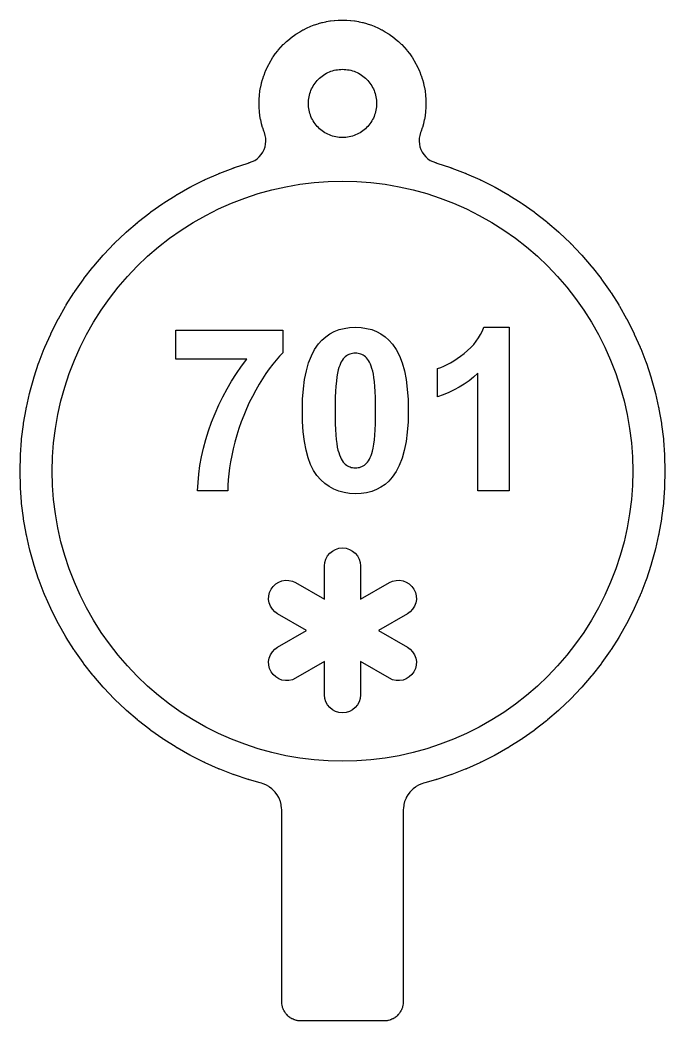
# Model space of a CAD drawing. Header units: millimetres. Extents: x 0 to 300, y 0 to 200.
# Drawn here: x 204.2 to 238.2, y 81 to 133.8 of the extents above; entities that cross this region are included whole.
import ezdxf

# ---------------------------------------------------------------- set-up
doc = ezdxf.new("R2010")
doc.units = ezdxf.units.MM
doc.layers.add('CUT', color=1, linetype='Continuous')
doc.layers.add('ENGRAVE', color=5, linetype='Continuous')

msp = doc.modelspace()

# ---------------------------------------------------------------- linework, layer by layer
at = {"layer": 'CUT'}
for points in [[(216.287, 126.257), (216.431, 126.309), (216.567, 126.378), (216.693, 126.465), (216.807, 126.567), (216.907, 126.682), (216.992, 126.809), (217.06, 126.946), (217.11, 127.091), (217.141, 127.24), (217.153, 127.393), (217.145, 127.545), (217.118, 127.696), (217.073, 127.841), (217.056, 127.884), (217.046, 127.912), (216.987, 128.089), (216.979, 128.117), (216.929, 128.297), (216.922, 128.326), (216.881, 128.508), (216.875, 128.537), (216.844, 128.72), (216.839, 128.75), (216.816, 128.935), (216.813, 128.964), (216.8, 129.15), (216.798, 129.179), (216.794, 129.366), (216.794, 129.395), (216.798, 129.582), (216.8, 129.611), (216.813, 129.797), (216.816, 129.826), (216.839, 130.012), (216.844, 130.041), (216.875, 130.224), (216.881, 130.253), (216.922, 130.435), (216.929, 130.464), (216.979, 130.644), (216.987, 130.672), (217.046, 130.849), (217.056, 130.877), (217.123, 131.051), (217.134, 131.078), (217.21, 131.248), (217.222, 131.275), (217.306, 131.442), (217.32, 131.467), (217.412, 131.63), (217.427, 131.655), (217.527, 131.813), (217.543, 131.837), (217.651, 131.99), (217.668, 132.013), (217.783, 132.16), (217.802, 132.183), (217.924, 132.324), (217.943, 132.346), (218.072, 132.481), (218.093, 132.502), (218.228, 132.631), (218.25, 132.65), (218.391, 132.772), (218.414, 132.791), (218.561, 132.906), (218.584, 132.923), (218.737, 133.031), (218.761, 133.047), (218.919, 133.147), (218.944, 133.162), (219.106, 133.254), (219.132, 133.268), (219.299, 133.351), (219.326, 133.364), (219.496, 133.44), (219.523, 133.451), (219.697, 133.518), (219.725, 133.528), (219.902, 133.586), (219.93, 133.595), (220.11, 133.645), (220.139, 133.652), (220.321, 133.693), (220.35, 133.699), (220.533, 133.73), (220.562, 133.735), (220.748, 133.758), (220.777, 133.76), (220.963, 133.774), (220.992, 133.776), (221.179, 133.78), (221.208, 133.78), (221.395, 133.776), (221.424, 133.774), (221.61, 133.76), (221.639, 133.758), (221.824, 133.735), (221.854, 133.73), (222.037, 133.699), (222.066, 133.693), (222.248, 133.652), (222.277, 133.645), (222.456, 133.595), (222.485, 133.586), (222.662, 133.528), (222.689, 133.518), (222.863, 133.451), (222.891, 133.44), (223.061, 133.364), (223.088, 133.351), (223.254, 133.268), (223.28, 133.254), (223.443, 133.162), (223.468, 133.147), (223.625, 133.047), (223.65, 133.031), (223.802, 132.923), (223.826, 132.906), (223.973, 132.791), (223.996, 132.772), (224.137, 132.65), (224.159, 132.631), (224.294, 132.502), (224.315, 132.481), (224.443, 132.346), (224.463, 132.324), (224.585, 132.183), (224.604, 132.16), (224.718, 132.013), (224.736, 131.99), (224.843, 131.837), (224.86, 131.813), (224.96, 131.655), (224.975, 131.63), (225.067, 131.467), (225.08, 131.442), (225.164, 131.275), (225.177, 131.248), (225.252, 131.078), (225.264, 131.051), (225.331, 130.877), (225.341, 130.849), (225.399, 130.672), (225.408, 130.644), (225.458, 130.464), (225.465, 130.435), (225.506, 130.253), (225.511, 130.224), (225.543, 130.041), (225.548, 130.012), (225.57, 129.826), (225.573, 129.797), (225.587, 129.611), (225.588, 129.582), (225.593, 129.395), (225.593, 129.366), (225.588, 129.179), (225.587, 129.15), (225.573, 128.964), (225.57, 128.935), (225.548, 128.75), (225.543, 128.72), (225.511, 128.537), (225.506, 128.508), (225.465, 128.326), (225.458, 128.297), (225.408, 128.117), (225.399, 128.089), (225.341, 127.912), (225.331, 127.884), (225.314, 127.841), (225.268, 127.696), (225.242, 127.545), (225.234, 127.393), (225.246, 127.24), (225.277, 127.091), (225.327, 126.946), (225.395, 126.809), (225.48, 126.682), (225.58, 126.567), (225.694, 126.465), (225.82, 126.378), (225.956, 126.309), (226.1, 126.257), (226.11, 126.254), (226.117, 126.252), (226.139, 126.245), (226.146, 126.243), (226.157, 126.24), (226.164, 126.237), (226.885, 125.999), (226.892, 125.997), (226.902, 125.993), (226.909, 125.991), (226.931, 125.983), (226.938, 125.98), (226.949, 125.977), (226.955, 125.974), (227.664, 125.701), (227.671, 125.698), (227.681, 125.694), (227.688, 125.691), (227.71, 125.682), (227.716, 125.679), (227.726, 125.675), (227.733, 125.672), (228.428, 125.364), (228.434, 125.361), (228.444, 125.357), (228.451, 125.353), (228.472, 125.343), (228.479, 125.34), (228.489, 125.335), (228.495, 125.332), (229.174, 124.991), (229.18, 124.987), (229.19, 124.982), (229.197, 124.979), (229.217, 124.968), (229.224, 124.964), (229.233, 124.959), (229.24, 124.955), (229.901, 124.581), (229.907, 124.577), (229.916, 124.572), (229.923, 124.568), (229.943, 124.556), (229.949, 124.552), (229.959, 124.546), (229.965, 124.542), (230.606, 124.136), (230.613, 124.132), (230.622, 124.126), (230.628, 124.122), (230.647, 124.109), (230.654, 124.105), (230.663, 124.099), (230.669, 124.095), (231.29, 123.657), (231.296, 123.653), (231.305, 123.646), (231.311, 123.642), (231.329, 123.628), (231.335, 123.624), (231.344, 123.617), (231.35, 123.613), (231.949, 123.145), (231.954, 123.141), (231.963, 123.134), (231.969, 123.129), (231.987, 123.114), (231.992, 123.11), (232.001, 123.103), (232.006, 123.098), (232.582, 122.602), (232.587, 122.597), (232.595, 122.59), (232.601, 122.585), (232.618, 122.569), (232.624, 122.564), (232.632, 122.557), (232.637, 122.551), (233.187, 122.028), (233.192, 122.023), (233.2, 122.015), (233.206, 122.01), (233.222, 121.993), (233.227, 121.988), (233.235, 121.98), (233.24, 121.975), (233.764, 121.425), (233.769, 121.419), (233.776, 121.411), (233.781, 121.406), (233.797, 121.389), (233.802, 121.383), (233.809, 121.375), (233.814, 121.369), (234.31, 120.794), (234.315, 120.789), (234.322, 120.78), (234.327, 120.774), (234.341, 120.756), (234.346, 120.751), (234.353, 120.742), (234.358, 120.736), (234.825, 120.138), (234.829, 120.132), (234.836, 120.123), (234.84, 120.117), (234.854, 120.098), (234.859, 120.092), (234.865, 120.083), (234.869, 120.077), (235.307, 119.456), (235.311, 119.45), (235.317, 119.441), (235.321, 119.435), (235.334, 119.416), (235.338, 119.41), (235.344, 119.4), (235.348, 119.394), (235.755, 118.753), (235.759, 118.746), (235.764, 118.737), (235.768, 118.731), (235.78, 118.711), (235.784, 118.704), (235.79, 118.695), (235.793, 118.688), (236.168, 118.027), (236.171, 118.021), (236.177, 118.011), (236.18, 118.005), (236.191, 117.984), (236.194, 117.978), (236.2, 117.968), (236.203, 117.961), (236.544, 117.283), (236.548, 117.276), (236.552, 117.266), (236.556, 117.26), (236.566, 117.239), (236.569, 117.232), (236.573, 117.222), (236.576, 117.215), (236.884, 116.521), (236.887, 116.514), (236.891, 116.504), (236.894, 116.497), (236.903, 116.476), (236.906, 116.469), (236.91, 116.459), (236.913, 116.452), (237.186, 115.743), (237.189, 115.736), (237.193, 115.726), (237.195, 115.719), (237.203, 115.697), (237.205, 115.69), (237.209, 115.68), (237.211, 115.673), (237.45, 114.952), (237.452, 114.945), (237.455, 114.934), (237.457, 114.927), (237.464, 114.905), (237.466, 114.898), (237.469, 114.887), (237.471, 114.88), (237.674, 114.148), (237.676, 114.141), (237.679, 114.13), (237.681, 114.123), (237.686, 114.1), (237.688, 114.093), (237.69, 114.082), (237.692, 114.075), (237.859, 113.334), (237.86, 113.327), (237.862, 113.316), (237.864, 113.309), (237.868, 113.286), (237.87, 113.279), (237.872, 113.268), (237.873, 113.261), (238.003, 112.512), (238.004, 112.505), (238.006, 112.494), (238.007, 112.487), (238.011, 112.464), (238.012, 112.457), (238.013, 112.446), (238.014, 112.438), (238.107, 111.685), (238.108, 111.677), (238.109, 111.666), (238.11, 111.659), (238.112, 111.636), (238.113, 111.628), (238.114, 111.617), (238.114, 111.61), (238.17, 110.853), (238.171, 110.845), (238.171, 110.834), (238.172, 110.827), (238.173, 110.804), (238.173, 110.796), (238.174, 110.785), (238.174, 110.778), (238.192, 110.019), (238.193, 110.011), (238.193, 110), (238.193, 109.993), (238.193, 109.969), (238.193, 109.962), (238.193, 109.951), (238.192, 109.944), (238.174, 109.184), (238.174, 109.177), (238.173, 109.166), (238.173, 109.159), (238.172, 109.135), (238.171, 109.128), (238.171, 109.117), (238.17, 109.11), (238.114, 108.352), (238.114, 108.345), (238.113, 108.334), (238.112, 108.327), (238.11, 108.303), (238.109, 108.296), (238.108, 108.285), (238.107, 108.278), (238.014, 107.524), (238.013, 107.517), (238.012, 107.506), (238.011, 107.498), (238.007, 107.475), (238.006, 107.468), (238.004, 107.457), (238.003, 107.45), (237.873, 106.701), (237.872, 106.694), (237.87, 106.683), (237.868, 106.676), (237.864, 106.653), (237.862, 106.646), (237.86, 106.635), (237.859, 106.628), (237.692, 105.887), (237.69, 105.88), (237.688, 105.869), (237.686, 105.862), (237.681, 105.839), (237.679, 105.832), (237.676, 105.822), (237.674, 105.814), (237.471, 105.082), (237.469, 105.075), (237.466, 105.065), (237.464, 105.058), (237.457, 105.035), (237.455, 105.028), (237.452, 105.018), (237.45, 105.011), (237.211, 104.29), (237.209, 104.283), (237.205, 104.272), (237.203, 104.265), (237.195, 104.243), (237.193, 104.236), (237.189, 104.226), (237.186, 104.219), (236.913, 103.51), (236.91, 103.504), (236.906, 103.493), (236.903, 103.487), (236.894, 103.465), (236.891, 103.458), (236.887, 103.448), (236.884, 103.441), (236.576, 102.747), (236.573, 102.74), (236.569, 102.73), (236.566, 102.723), (236.556, 102.702), (236.552, 102.696), (236.548, 102.686), (236.544, 102.679), (236.203, 102.001), (236.2, 101.994), (236.194, 101.984), (236.191, 101.978), (236.18, 101.957), (236.177, 101.951), (236.171, 101.941), (236.168, 101.935), (235.793, 101.274), (235.79, 101.268), (235.784, 101.258), (235.78, 101.252), (235.768, 101.232), (235.764, 101.225), (235.759, 101.216), (235.755, 101.21), (235.348, 100.568), (235.344, 100.562), (235.338, 100.553), (235.334, 100.546), (235.321, 100.527), (235.317, 100.521), (235.311, 100.512), (235.307, 100.506), (234.869, 99.885), (234.865, 99.879), (234.859, 99.87), (234.854, 99.864), (234.84, 99.845), (234.836, 99.839), (234.829, 99.831), (234.825, 99.825), (234.358, 99.226), (234.353, 99.22), (234.346, 99.212), (234.341, 99.206), (234.327, 99.188), (234.322, 99.182), (234.315, 99.174), (234.31, 99.168), (233.814, 98.593), (233.809, 98.587), (233.802, 98.579), (233.797, 98.574), (233.781, 98.556), (233.776, 98.551), (233.769, 98.543), (233.764, 98.538), (233.24, 97.987), (233.235, 97.982), (233.227, 97.974), (233.222, 97.969), (233.206, 97.953), (233.2, 97.947), (233.192, 97.94), (233.187, 97.935), (232.637, 97.411), (232.632, 97.406), (232.624, 97.398), (232.618, 97.393), (232.601, 97.378), (232.595, 97.373), (232.587, 97.365), (232.582, 97.361), (232.006, 96.864), (232.001, 96.86), (231.992, 96.853), (231.987, 96.848), (231.969, 96.833), (231.963, 96.828), (231.954, 96.821), (231.949, 96.817), (231.35, 96.35), (231.344, 96.345), (231.335, 96.338), (231.329, 96.334), (231.311, 96.32), (231.305, 96.316), (231.296, 96.309), (231.29, 96.305), (230.669, 95.868), (230.663, 95.864), (230.654, 95.857), (230.647, 95.853), (230.628, 95.84), (230.622, 95.836), (230.613, 95.83), (230.606, 95.826), (229.965, 95.42), (229.959, 95.416), (229.949, 95.41), (229.943, 95.406), (229.923, 95.394), (229.916, 95.391), (229.907, 95.385), (229.901, 95.381), (229.24, 95.007), (229.233, 95.003), (229.224, 94.998), (229.217, 94.995), (229.197, 94.984), (229.19, 94.98), (229.18, 94.975), (229.174, 94.972), (228.495, 94.63), (228.489, 94.627), (228.479, 94.622), (228.472, 94.619), (228.451, 94.609), (228.444, 94.606), (228.434, 94.601), (228.428, 94.598), (227.733, 94.29), (227.726, 94.287), (227.716, 94.283), (227.71, 94.28), (227.688, 94.271), (227.681, 94.269), (227.671, 94.264), (227.664, 94.262), (226.955, 93.988), (226.949, 93.986), (226.938, 93.982), (226.931, 93.979), (226.909, 93.972), (226.902, 93.969), (226.892, 93.965), (226.885, 93.963), (226.164, 93.725), (226.157, 93.723), (226.146, 93.719), (226.139, 93.717), (226.117, 93.71), (226.11, 93.708), (226.099, 93.705), (226.092, 93.703), (225.531, 93.548), (225.456, 93.525), (225.383, 93.499), (225.239, 93.438), (225.205, 93.421), (225.07, 93.342), (225.038, 93.32), (224.915, 93.225), (224.886, 93.199), (224.776, 93.088), (224.751, 93.059), (224.656, 92.935), (224.635, 92.903), (224.558, 92.767), (224.541, 92.733), (224.481, 92.588), (224.469, 92.552), (224.429, 92.401), (224.421, 92.363), (224.401, 92.208), (224.396, 92.131), (224.393, 92.053), (224.393, 82.016), (224.393, 81.996), (224.392, 81.966), (224.391, 81.947), (224.389, 81.919), (224.385, 81.88), (224.378, 81.822), (224.372, 81.786), (224.364, 81.752), (224.349, 81.695), (224.338, 81.66), (224.326, 81.627), (224.303, 81.573), (224.288, 81.54), (224.271, 81.508), (224.242, 81.457), (224.223, 81.427), (224.202, 81.398), (224.166, 81.351), (224.144, 81.323), (224.119, 81.297), (224.077, 81.256), (224.051, 81.231), (224.023, 81.208), (223.977, 81.172), (223.948, 81.152), (223.917, 81.133), (223.866, 81.103), (223.835, 81.086), (223.802, 81.071), (223.748, 81.049), (223.714, 81.036), (223.68, 81.026), (223.623, 81.011), (223.588, 81.003), (223.553, 80.997), (223.494, 80.989), (223.455, 80.985), (223.428, 80.983), (223.408, 80.982), (223.379, 80.981), (223.359, 80.981), (219.028, 80.981), (219.008, 80.981), (218.979, 80.982), (218.959, 80.983), (218.931, 80.985), (218.892, 80.989), (218.834, 80.997), (218.799, 81.003), (218.764, 81.011), (218.707, 81.026), (218.673, 81.036), (218.639, 81.049), (218.585, 81.071), (218.552, 81.086), (218.52, 81.103), (218.47, 81.133), (218.439, 81.152), (218.41, 81.172), (218.363, 81.208), (218.336, 81.231), (218.309, 81.256), (218.268, 81.297), (218.243, 81.323), (218.22, 81.351), (218.185, 81.398), (218.164, 81.427), (218.145, 81.457), (218.115, 81.508), (218.099, 81.54), (218.084, 81.573), (218.061, 81.627), (218.049, 81.66), (218.038, 81.695), (218.023, 81.752), (218.015, 81.786), (218.009, 81.822), (218.001, 81.88), (217.997, 81.919), (217.996, 81.947), (217.995, 81.966), (217.994, 81.996), (217.993, 82.016), (217.993, 92.053), (217.991, 92.131), (217.986, 92.208), (217.966, 92.363), (217.958, 92.401), (217.918, 92.552), (217.906, 92.588), (217.846, 92.733), (217.829, 92.767), (217.752, 92.903), (217.73, 92.935), (217.636, 93.059), (217.611, 93.088), (217.501, 93.199), (217.472, 93.225), (217.349, 93.32), (217.317, 93.342), (217.182, 93.421), (217.147, 93.438), (217.004, 93.499), (216.93, 93.525), (216.856, 93.548), (216.295, 93.703), (216.288, 93.705), (216.277, 93.708), (216.27, 93.71), (216.248, 93.717), (216.241, 93.719), (216.23, 93.723), (216.223, 93.725), (215.502, 93.963), (215.495, 93.965), (215.484, 93.969), (215.477, 93.972), (215.455, 93.979), (215.449, 93.982), (215.438, 93.986), (215.431, 93.988), (214.723, 94.262), (214.716, 94.264), (214.706, 94.269), (214.699, 94.271), (214.677, 94.28), (214.67, 94.283), (214.66, 94.287), (214.654, 94.29), (213.959, 94.598), (213.952, 94.601), (213.942, 94.606), (213.936, 94.609), (213.915, 94.619), (213.908, 94.622), (213.898, 94.627), (213.892, 94.63), (213.213, 94.972), (213.207, 94.975), (213.197, 94.98), (213.19, 94.984), (213.17, 94.995), (213.163, 94.998), (213.154, 95.003), (213.147, 95.007), (212.486, 95.381), (212.48, 95.385), (212.47, 95.391), (212.464, 95.394), (212.444, 95.406), (212.438, 95.41), (212.428, 95.416), (212.422, 95.42), (211.78, 95.826), (211.774, 95.83), (211.765, 95.836), (211.759, 95.84), (211.739, 95.853), (211.733, 95.857), (211.724, 95.864), (211.718, 95.868), (211.097, 96.305), (211.091, 96.309), (211.082, 96.316), (211.076, 96.32), (211.058, 96.334), (211.052, 96.338), (211.043, 96.345), (211.037, 96.35), (210.438, 96.817), (210.432, 96.821), (210.424, 96.828), (210.418, 96.833), (210.4, 96.848), (210.394, 96.853), (210.386, 96.86), (210.38, 96.864), (209.805, 97.361), (209.8, 97.365), (209.791, 97.373), (209.786, 97.378), (209.769, 97.393), (209.763, 97.398), (209.755, 97.406), (209.75, 97.411), (209.2, 97.935), (209.194, 97.94), (209.186, 97.947), (209.181, 97.953), (209.165, 97.969), (209.16, 97.974), (209.152, 97.982), (209.147, 97.987), (208.623, 98.538), (208.618, 98.543), (208.61, 98.551), (208.605, 98.556), (208.59, 98.574), (208.585, 98.579), (208.578, 98.587), (208.573, 98.593), (208.077, 99.168), (208.072, 99.174), (208.065, 99.182), (208.06, 99.188), (208.045, 99.206), (208.041, 99.212), (208.034, 99.22), (208.029, 99.226), (207.562, 99.825), (207.557, 99.831), (207.551, 99.839), (207.546, 99.845), (207.532, 99.864), (207.528, 99.87), (207.522, 99.879), (207.517, 99.885), (207.08, 100.506), (207.076, 100.512), (207.07, 100.521), (207.065, 100.527), (207.052, 100.546), (207.048, 100.553), (207.042, 100.562), (207.038, 100.568), (206.632, 101.21), (206.628, 101.216), (206.622, 101.225), (206.619, 101.232), (206.607, 101.252), (206.603, 101.258), (206.597, 101.268), (206.594, 101.274), (206.219, 101.935), (206.216, 101.941), (206.21, 101.951), (206.207, 101.957), (206.196, 101.978), (206.192, 101.984), (206.187, 101.994), (206.184, 102.001), (205.842, 102.679), (205.839, 102.686), (205.834, 102.696), (205.831, 102.702), (205.821, 102.723), (205.818, 102.73), (205.813, 102.74), (205.81, 102.747), (205.503, 103.441), (205.5, 103.448), (205.495, 103.458), (205.492, 103.465), (205.484, 103.487), (205.481, 103.493), (205.477, 103.504), (205.474, 103.51), (205.201, 104.219), (205.198, 104.226), (205.194, 104.236), (205.192, 104.243), (205.184, 104.265), (205.181, 104.272), (205.178, 104.283), (205.175, 104.29), (204.937, 105.011), (204.935, 105.018), (204.932, 105.028), (204.929, 105.035), (204.923, 105.058), (204.921, 105.065), (204.917, 105.075), (204.915, 105.082), (204.713, 105.814), (204.711, 105.822), (204.708, 105.832), (204.706, 105.839), (204.701, 105.862), (204.699, 105.869), (204.696, 105.88), (204.695, 105.887), (204.528, 106.628), (204.527, 106.635), (204.524, 106.646), (204.523, 106.653), (204.518, 106.676), (204.517, 106.683), (204.515, 106.694), (204.514, 106.701), (204.384, 107.45), (204.383, 107.457), (204.381, 107.468), (204.38, 107.475), (204.376, 107.498), (204.375, 107.506), (204.374, 107.517), (204.373, 107.524), (204.28, 108.278), (204.279, 108.285), (204.278, 108.296), (204.277, 108.303), (204.275, 108.327), (204.274, 108.334), (204.273, 108.345), (204.272, 108.352), (204.217, 109.11), (204.216, 109.117), (204.215, 109.128), (204.215, 109.135), (204.214, 109.159), (204.214, 109.166), (204.213, 109.177), (204.213, 109.184), (204.194, 109.944), (204.194, 109.951), (204.194, 109.962), (204.194, 109.969), (204.194, 109.993), (204.194, 110), (204.194, 110.011), (204.194, 110.019), (204.213, 110.778), (204.213, 110.785), (204.214, 110.796), (204.214, 110.804), (204.215, 110.827), (204.215, 110.834), (204.216, 110.845), (204.217, 110.853), (204.272, 111.61), (204.273, 111.617), (204.274, 111.628), (204.275, 111.636), (204.277, 111.659), (204.278, 111.666), (204.279, 111.677), (204.28, 111.685), (204.373, 112.438), (204.374, 112.446), (204.375, 112.457), (204.376, 112.464), (204.38, 112.487), (204.381, 112.494), (204.383, 112.505), (204.384, 112.512), (204.514, 113.261), (204.515, 113.268), (204.517, 113.279), (204.518, 113.286), (204.523, 113.309), (204.524, 113.316), (204.527, 113.327), (204.528, 113.334), (204.695, 114.075), (204.696, 114.082), (204.699, 114.093), (204.701, 114.1), (204.706, 114.123), (204.708, 114.13), (204.711, 114.141), (204.713, 114.148), (204.915, 114.88), (204.917, 114.887), (204.921, 114.898), (204.923, 114.905), (204.929, 114.927), (204.932, 114.934), (204.935, 114.945), (204.937, 114.952), (205.175, 115.673), (205.178, 115.68), (205.181, 115.69), (205.184, 115.697), (205.192, 115.719), (205.194, 115.726), (205.198, 115.736), (205.201, 115.743), (205.474, 116.452), (205.477, 116.459), (205.481, 116.469), (205.484, 116.476), (205.492, 116.497), (205.495, 116.504), (205.5, 116.514), (205.503, 116.521), (205.81, 117.215), (205.813, 117.222), (205.818, 117.232), (205.821, 117.239), (205.831, 117.26), (205.834, 117.266), (205.839, 117.276), (205.842, 117.283), (206.184, 117.961), (206.187, 117.968), (206.192, 117.978), (206.196, 117.984), (206.207, 118.005), (206.21, 118.011), (206.216, 118.021), (206.219, 118.027), (206.594, 118.688), (206.597, 118.695), (206.603, 118.704), (206.607, 118.711), (206.619, 118.731), (206.622, 118.737), (206.628, 118.746), (206.632, 118.753), (207.038, 119.394), (207.042, 119.4), (207.048, 119.41), (207.052, 119.416), (207.065, 119.435), (207.07, 119.441), (207.076, 119.45), (207.08, 119.456), (207.517, 120.077), (207.522, 120.083), (207.528, 120.092), (207.532, 120.098), (207.546, 120.117), (207.551, 120.123), (207.557, 120.132), (207.562, 120.138), (208.029, 120.736), (208.034, 120.742), (208.041, 120.751), (208.045, 120.756), (208.06, 120.774), (208.065, 120.78), (208.072, 120.789), (208.077, 120.794), (208.573, 121.369), (208.578, 121.375), (208.585, 121.383), (208.59, 121.389), (208.605, 121.406), (208.61, 121.411), (208.618, 121.419), (208.623, 121.425), (209.147, 121.975), (209.152, 121.98), (209.16, 121.988), (209.165, 121.993), (209.181, 122.01), (209.186, 122.015), (209.194, 122.023), (209.2, 122.028), (209.75, 122.551), (209.755, 122.557), (209.763, 122.564), (209.769, 122.569), (209.786, 122.585), (209.791, 122.59), (209.8, 122.597), (209.805, 122.602), (210.38, 123.098), (210.386, 123.103), (210.394, 123.11), (210.4, 123.114), (210.418, 123.129), (210.424, 123.134), (210.432, 123.141), (210.438, 123.145), (211.037, 123.613), (211.043, 123.617), (211.052, 123.624), (211.058, 123.628), (211.076, 123.642), (211.082, 123.646), (211.091, 123.653), (211.097, 123.657), (211.718, 124.095), (211.724, 124.099), (211.733, 124.105), (211.739, 124.109), (211.759, 124.122), (211.765, 124.126), (211.774, 124.132), (211.78, 124.136), (212.422, 124.542), (212.428, 124.546), (212.438, 124.552), (212.444, 124.556), (212.464, 124.568), (212.47, 124.572), (212.48, 124.577), (212.486, 124.581), (213.147, 124.955), (213.154, 124.959), (213.163, 124.964), (213.17, 124.968), (213.19, 124.979), (213.197, 124.982), (213.207, 124.987), (213.213, 124.991), (213.892, 125.332), (213.898, 125.335), (213.908, 125.34), (213.915, 125.343), (213.936, 125.353), (213.942, 125.357), (213.952, 125.361), (213.959, 125.364), (214.654, 125.672), (214.66, 125.675), (214.67, 125.679), (214.677, 125.682), (214.699, 125.691), (214.706, 125.694), (214.716, 125.698), (214.723, 125.701), (215.431, 125.974), (215.438, 125.977), (215.449, 125.98), (215.455, 125.983), (215.477, 125.991), (215.484, 125.993), (215.495, 125.997), (215.502, 125.999), (216.223, 126.237), (216.23, 126.24), (216.241, 126.243), (216.248, 126.245), (216.27, 126.252), (216.277, 126.254)], [(222.993, 129.381), (222.991, 129.292), (222.985, 129.204), (222.974, 129.116), (222.959, 129.029), (222.939, 128.943), (222.916, 128.858), (222.888, 128.774), (222.856, 128.692), (222.821, 128.611), (222.781, 128.532), (222.737, 128.455), (222.69, 128.381), (222.639, 128.308), (222.585, 128.239), (222.527, 128.172), (222.466, 128.108), (222.402, 128.047), (222.335, 127.989), (222.266, 127.935), (222.193, 127.884), (222.119, 127.837), (222.042, 127.793), (221.963, 127.753), (221.882, 127.718), (221.8, 127.686), (221.716, 127.658), (221.631, 127.634), (221.545, 127.615), (221.458, 127.6), (221.37, 127.589), (221.282, 127.583), (221.193, 127.581), (221.105, 127.583), (221.017, 127.589), (220.929, 127.6), (220.842, 127.615), (220.756, 127.634), (220.671, 127.658), (220.587, 127.686), (220.505, 127.718), (220.424, 127.753), (220.345, 127.793), (220.268, 127.837), (220.193, 127.884), (220.121, 127.935), (220.051, 127.989), (219.985, 128.047), (219.921, 128.108), (219.86, 128.172), (219.802, 128.239), (219.748, 128.308), (219.697, 128.381), (219.649, 128.455), (219.606, 128.532), (219.566, 128.611), (219.53, 128.692), (219.499, 128.774), (219.471, 128.858), (219.447, 128.943), (219.428, 129.029), (219.413, 129.116), (219.402, 129.204), (219.396, 129.292), (219.393, 129.381), (219.396, 129.469), (219.402, 129.557), (219.413, 129.645), (219.428, 129.732), (219.447, 129.818), (219.471, 129.903), (219.499, 129.987), (219.53, 130.069), (219.566, 130.15), (219.606, 130.229), (219.649, 130.306), (219.697, 130.381), (219.748, 130.453), (219.802, 130.522), (219.86, 130.589), (219.921, 130.653), (219.985, 130.714), (220.051, 130.772), (220.121, 130.826), (220.193, 130.877), (220.268, 130.924), (220.345, 130.968), (220.424, 131.008), (220.505, 131.044), (220.587, 131.075), (220.671, 131.103), (220.756, 131.127), (220.842, 131.146), (220.929, 131.161), (221.017, 131.172), (221.105, 131.178), (221.193, 131.181), (221.282, 131.178), (221.37, 131.172), (221.458, 131.161), (221.545, 131.146), (221.631, 131.127), (221.716, 131.103), (221.8, 131.075), (221.882, 131.044), (221.963, 131.008), (222.042, 130.968), (222.119, 130.924), (222.193, 130.877), (222.266, 130.826), (222.335, 130.772), (222.402, 130.714), (222.466, 130.653), (222.527, 130.589), (222.585, 130.522), (222.639, 130.453), (222.69, 130.381), (222.737, 130.306), (222.781, 130.229), (222.821, 130.15), (222.856, 130.069), (222.888, 129.987), (222.916, 129.903), (222.939, 129.818), (222.959, 129.732), (222.974, 129.645), (222.985, 129.557), (222.991, 129.469)]]:
    msp.add_lwpolyline(points, close=True, dxfattribs=at)
at = {"layer": 'ENGRAVE'}
for points in [[(236.475, 109.23), (236.42, 108.481), (236.328, 107.736), (236.199, 106.996), (236.035, 106.264), (235.835, 105.54), (235.599, 104.827), (235.329, 104.126), (235.024, 103.44), (234.687, 102.769), (234.317, 102.115), (233.915, 101.481), (233.482, 100.867), (233.02, 100.275), (232.53, 99.706), (232.012, 99.162), (231.468, 98.645), (230.9, 98.154), (230.308, 97.692), (229.694, 97.26), (229.059, 96.858), (228.406, 96.488), (227.735, 96.15), (227.048, 95.846), (226.348, 95.576), (225.635, 95.34), (224.911, 95.14), (224.178, 94.975), (223.438, 94.847), (222.693, 94.755), (221.944, 94.7), (221.193, 94.681), (220.443, 94.7), (219.694, 94.755), (218.948, 94.847), (218.209, 94.975), (217.476, 95.14), (216.752, 95.34), (216.039, 95.576), (215.338, 95.846), (214.652, 96.15), (213.981, 96.488), (213.328, 96.858), (212.693, 97.26), (212.079, 97.692), (211.487, 98.154), (210.919, 98.645), (210.375, 99.162), (209.857, 99.706), (209.366, 100.275), (208.904, 100.867), (208.472, 101.481), (208.07, 102.115), (207.7, 102.769), (207.362, 103.44), (207.058, 104.126), (206.788, 104.827), (206.552, 105.54), (206.352, 106.264), (206.187, 106.996), (206.059, 107.736), (205.967, 108.481), (205.912, 109.23), (205.893, 109.981), (205.912, 110.732), (205.967, 111.481), (206.059, 112.226), (206.187, 112.966), (206.352, 113.699), (206.552, 114.422), (206.788, 115.136), (207.058, 115.836), (207.362, 116.523), (207.7, 117.194), (208.07, 117.847), (208.472, 118.481), (208.904, 119.095), (209.366, 119.687), (209.857, 120.256), (210.375, 120.8), (210.919, 121.318), (211.487, 121.808), (212.079, 122.27), (212.693, 122.703), (213.328, 123.104), (213.981, 123.475), (214.652, 123.812), (215.338, 124.116), (216.039, 124.387), (216.752, 124.622), (217.476, 124.823), (218.209, 124.987), (218.948, 125.116), (219.694, 125.207), (220.443, 125.263), (221.193, 125.281), (221.944, 125.263), (222.693, 125.207), (223.438, 125.116), (224.178, 124.987), (224.911, 124.823), (225.635, 124.622), (226.348, 124.387), (227.048, 124.116), (227.735, 123.812), (228.406, 123.475), (229.059, 123.104), (229.694, 122.703), (230.308, 122.27), (230.9, 121.808), (231.468, 121.318), (232.012, 120.8), (232.53, 120.256), (233.02, 119.687), (233.482, 119.095), (233.915, 118.481), (234.317, 117.847), (234.687, 117.194), (235.024, 116.523), (235.329, 115.836), (235.599, 115.136), (235.835, 114.422), (236.035, 113.699), (236.199, 112.966), (236.328, 112.226), (236.42, 111.481), (236.475, 110.732), (236.493, 109.981)], [(218.04, 117.42), (218.04, 116.223), (217.865, 116.042), (217.69, 115.842), (217.513, 115.624), (217.336, 115.387), (217.158, 115.131), (216.98, 114.857), (216.801, 114.564), (216.621, 114.252), (216.446, 113.928), (216.281, 113.599), (216.128, 113.266), (215.985, 112.927), (215.853, 112.583), (215.731, 112.234), (215.621, 111.88), (215.521, 111.521), (215.432, 111.164), (215.356, 110.817), (215.291, 110.48), (215.238, 110.152), (215.198, 109.834), (215.169, 109.525), (215.153, 109.226), (215.148, 108.937), (213.558, 108.937), (213.579, 109.384), (213.62, 109.833), (213.681, 110.284), (213.763, 110.738), (213.865, 111.194), (213.988, 111.651), (214.131, 112.112), (214.295, 112.574), (214.476, 113.031), (214.671, 113.476), (214.882, 113.909), (215.106, 114.329), (215.346, 114.738), (215.6, 115.134), (215.868, 115.517), (216.151, 115.888), (212.403, 115.888), (212.403, 117.42)], [(222.984, 117.349), (223.22, 117.224), (223.438, 117.07), (223.64, 116.889), (223.824, 116.68), (224.021, 116.395), (224.191, 116.066), (224.336, 115.693), (224.454, 115.277), (224.545, 114.817), (224.611, 114.314), (224.65, 113.768), (224.663, 113.178), (224.65, 112.59), (224.611, 112.044), (224.545, 111.541), (224.452, 111.081), (224.333, 110.664), (224.188, 110.29), (224.017, 109.959), (223.819, 109.67), (223.635, 109.464), (223.435, 109.285), (223.217, 109.134), (222.983, 109.01), (222.731, 108.914), (222.461, 108.845), (222.175, 108.804), (221.871, 108.79), (221.565, 108.805), (221.274, 108.851), (220.998, 108.926), (220.737, 109.031), (220.492, 109.167), (220.262, 109.333), (220.047, 109.529), (219.847, 109.755), (219.667, 110.02), (219.511, 110.332), (219.379, 110.691), (219.271, 111.098), (219.187, 111.552), (219.127, 112.052), (219.091, 112.601), (219.079, 113.196), (219.092, 113.782), (219.131, 114.325), (219.197, 114.826), (219.29, 115.284), (219.409, 115.7), (219.554, 116.073), (219.725, 116.404), (219.923, 116.692), (220.106, 116.898), (220.307, 117.077), (220.524, 117.228), (220.759, 117.352), (221.011, 117.448), (221.281, 117.517), (221.567, 117.558), (221.871, 117.572), (222.175, 117.558), (222.462, 117.516), (222.731, 117.447)], [(228.105, 114.945), (227.864, 114.754), (227.613, 114.578), (227.352, 114.415), (227.08, 114.265), (226.799, 114.13), (226.508, 114.008), (226.206, 113.9), (226.206, 115.396), (226.369, 115.454), (226.536, 115.525), (226.706, 115.607), (226.879, 115.701), (227.056, 115.807), (227.237, 115.925), (227.421, 116.055), (227.608, 116.196), (227.79, 116.347), (227.957, 116.503), (228.109, 116.666), (228.246, 116.835), (228.369, 117.01), (228.476, 117.191), (228.569, 117.379), (228.647, 117.572), (229.984, 117.572), (229.984, 108.937), (228.336, 108.937), (228.336, 115.149)], [(221.588, 116.158), (221.522, 116.131), (221.458, 116.098), (221.397, 116.059), (221.337, 116.015), (221.28, 115.962), (221.226, 115.9), (221.176, 115.829), (221.129, 115.748), (221.085, 115.658), (221.045, 115.559), (221.007, 115.45), (220.973, 115.331), (220.934, 115.158), (220.899, 114.957), (220.87, 114.729), (220.846, 114.473), (220.827, 114.19), (220.814, 113.88), (220.806, 113.543), (220.803, 113.178), (220.806, 112.815), (220.813, 112.481), (220.825, 112.176), (220.841, 111.902), (220.863, 111.656), (220.889, 111.441), (220.92, 111.255), (220.956, 111.099), (220.995, 110.963), (221.037, 110.839), (221.081, 110.727), (221.128, 110.627), (221.177, 110.539), (221.229, 110.462), (221.283, 110.398), (221.34, 110.345), (221.399, 110.301), (221.46, 110.263), (221.523, 110.23), (221.589, 110.204), (221.656, 110.183), (221.726, 110.169), (221.797, 110.16), (221.871, 110.157), (221.945, 110.16), (222.017, 110.169), (222.086, 110.184), (222.154, 110.205), (222.22, 110.232), (222.283, 110.264), (222.345, 110.303), (222.405, 110.348), (222.462, 110.4), (222.516, 110.462), (222.566, 110.533), (222.613, 110.614), (222.657, 110.704), (222.697, 110.804), (222.735, 110.913), (222.768, 111.031), (222.808, 111.203), (222.843, 111.403), (222.872, 111.63), (222.896, 111.885), (222.915, 112.167), (222.928, 112.476), (222.936, 112.814), (222.939, 113.178), (222.936, 113.542), (222.929, 113.876), (222.917, 114.18), (222.9, 114.455), (222.879, 114.7), (222.853, 114.916), (222.822, 115.101), (222.786, 115.258), (222.747, 115.393), (222.705, 115.517), (222.661, 115.63), (222.614, 115.73), (222.565, 115.819), (222.513, 115.896), (222.459, 115.961), (222.402, 116.015), (222.343, 116.059), (222.282, 116.098), (222.219, 116.131), (222.153, 116.158), (222.086, 116.178), (222.016, 116.193), (221.945, 116.202), (221.871, 116.205), (221.797, 116.202), (221.725, 116.193), (221.656, 116.178)], [(220.316, 105.345), (220.403, 105.509), (220.522, 105.653), (220.666, 105.771), (220.83, 105.859), (221.008, 105.913), (221.193, 105.931), (221.379, 105.913), (221.557, 105.859), (221.721, 105.771), (221.865, 105.653), (221.983, 105.509), (222.071, 105.345), (222.125, 105.166), (222.143, 104.981), (222.143, 103.227), (223.663, 104.104), (223.833, 104.181), (224.014, 104.223), (224.2, 104.229), (224.384, 104.199), (224.558, 104.133), (224.716, 104.035), (224.852, 103.908), (224.961, 103.756), (225.037, 103.587), (225.08, 103.405), (225.086, 103.219), (225.056, 103.035), (224.99, 102.861), (224.892, 102.703), (224.764, 102.567), (224.613, 102.458), (223.093, 101.581), (224.613, 100.704), (224.764, 100.595), (224.892, 100.459), (224.99, 100.301), (225.056, 100.127), (225.086, 99.943), (225.08, 99.757), (225.037, 99.576), (224.961, 99.406), (224.852, 99.255), (224.716, 99.127), (224.558, 99.029), (224.384, 98.964), (224.2, 98.933), (224.014, 98.939), (223.833, 98.982), (223.663, 99.058), (222.143, 99.936), (222.143, 98.181), (222.125, 97.996), (222.071, 97.818), (221.983, 97.653), (221.865, 97.509), (221.721, 97.391), (221.557, 97.303), (221.379, 97.249), (221.193, 97.231), (221.008, 97.249), (220.83, 97.303), (220.666, 97.391), (220.522, 97.509), (220.403, 97.653), (220.316, 97.818), (220.262, 97.996), (220.243, 98.181), (220.243, 99.936), (218.724, 99.058), (218.554, 98.982), (218.373, 98.939), (218.187, 98.933), (218.003, 98.964), (217.829, 99.029), (217.671, 99.127), (217.535, 99.255), (217.426, 99.406), (217.349, 99.576), (217.307, 99.757), (217.301, 99.943), (217.331, 100.127), (217.397, 100.301), (217.495, 100.459), (217.623, 100.595), (217.774, 100.704), (219.293, 101.581), (217.774, 102.458), (217.623, 102.567), (217.495, 102.703), (217.397, 102.861), (217.331, 103.035), (217.301, 103.219), (217.307, 103.405), (217.349, 103.587), (217.426, 103.756), (217.535, 103.908), (217.671, 104.035), (217.829, 104.133), (218.003, 104.199), (218.187, 104.229), (218.373, 104.223), (218.554, 104.181), (218.724, 104.104), (220.243, 103.227), (220.243, 104.981), (220.262, 105.166)]]:
    msp.add_lwpolyline(points, close=True, dxfattribs=at)

doc.saveas('drawing.dxf')
